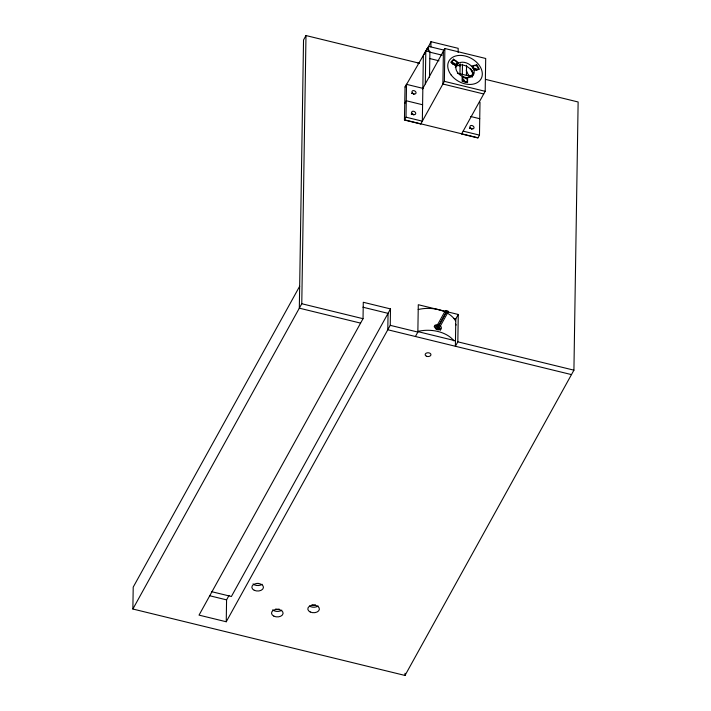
<?xml version="1.0" encoding="UTF-8"?>
<svg xmlns="http://www.w3.org/2000/svg" width="711" height="711" viewBox="0 0 711 711"><rect width="100%" height="100%" fill="white"/><g stroke="black" fill="none" stroke-linecap="round" stroke-linejoin="round"><path stroke-width="1.07" d="M485.622 79.401L578.132 101.984L573.919 370.173L405.012 675.45L132.868 609.016L133.215 587.117L299.669 286.266M226.24 621.761L390.241 325.336L390.499 308.921L363.285 302.273L363.028 318.697L199.027 615.122L226.24 621.761L226.578 599.871L229.031 595.445M132.868 609.016L301.775 303.739L305.988 35.55L418.93 63.119M423.56 88.511L406.523 84.351L405.048 87.009L404.435 120.026L420.77 124.007M479.996 102.286L479.481 135.126L478.014 137.783L404.532 119.848L406.008 117.191L406.523 84.351M405.012 675.45L405.048 673.264M415.411 336.507L417.855 332.081L418.29 304.717L458.266 314.475L457.831 341.84L455.387 346.266L455.813 318.892L458.266 314.475M425.294 83.916L425.818 50.943L427.578 48.126L429.897 51.939L429.497 77.215M428.484 50.739L428.555 46.357L444.357 50.214M430.884 46.882L430.964 41.682L458.186 48.33L458.115 52.49M443.406 51.174L442.891 84.014L483.72 93.976M420.868 123.83L444.366 81.356L444.882 48.517L485.702 58.48L485.186 91.319L461.688 133.792M459.946 74.531L460.097 64.772M462.31 75.295L462.488 64.31M466.416 75.197L466.567 65.305M460.426 63.901L460.079 65.954L452.703 64.15M435.55 328.375L436.021 329.166L436.856 328.98L446.65 311.285L446.179 310.494L445.344 310.68L435.55 328.375L436.216 328.127M437.185 328.775L437.656 329.557L438.491 329.38L448.286 311.685L447.974 310.991L446.97 311.08L437.363 328.571M438.491 329.38L438.323 328.802M445.344 310.68L445.815 311.462L446.65 311.285M446.97 311.08L447.441 311.862L448.286 311.685M426.333 51.192L430.964 41.682M305.988 35.55L303.535 39.976L299.322 308.165L360.584 323.114M425.134 52.552L428.555 46.357M404.79 103.424L406.265 100.766L422.592 104.757M422.458 89.044L444.882 48.517M473.224 72.655L471.091 76.512L457.395 73.171M390.499 308.921L231.395 596.493L211.505 591.641M405.048 87.009L427.578 48.126M438.109 324.385L435.079 325.14A3.582 2.648 18.8 0 0 435.043 327.869L438.029 329.86L440.927 329.326A3.599 2.444 38.2 0 0 440.971 326.589L438.98 324.714M429.897 51.939L425.818 50.943L423.365 55.369L422.334 121.172L406.008 117.191M429.524 52.09L442.162 55.174M429.471 58.48L439.007 60.808M468.416 75.206L471.642 75.988M462.532 80.014L464.354 80.459M444.366 81.356L485.186 91.319M470.558 116.462L479.738 118.71M463.154 131.144L479.481 135.126M461.59 133.97L477.916 137.961M453.707 318.386L455.813 318.892M362.93 307.205L388.055 313.347L387.797 329.762L571.466 374.599M417.597 331.539L455.467 340.791M301.775 303.739L363.028 318.697M390.241 325.336L417.855 332.081M457.831 341.84L573.919 370.173M209.834 595.782L226.578 599.871M453.645 62.941L455.209 64.052M455.538 324.1L456.195 325.016M475.819 68.38L476.885 70.167M470.54 68.532L473.206 72.984M466.247 70.158L468.825 76.184M318.093 605.968A5.786 3.777 0.9 0 1 309.427 605.985M281.787 610.162A5.786 3.777 0.9 0 1 272.686 609.825M279.076 608.98A2.604 1.698 0.9 0 1 275.726 608.954M315.373 604.785A2.604 1.698 0.9 0 1 312.031 604.759M258.635 583.375A2.604 1.698 0.9 0 1 256.858 583.367M262.137 584.273A5.786 3.777 0.9 0 1 253.036 583.935M411.793 93.425A2.169 1.546 29 0 1 412.318 93.461M412.851 93.621A2.169 1.546 29 0 1 413.793 94.216M469.775 128.291A2.169 1.546 29 0 1 471.784 129.091M411.251 114.08A2.169 1.546 29 0 1 413.287 114.693M417.89 63.261A78.094 55.831 29 0 1 419.392 63.341M417.846 331.424A28.929 18.904 0.9 0 1 453.982 340.933M418.184 309.534A28.929 18.904 0.9 0 1 455.511 320.803M434.128 326.74A3.617 2.56 30.9 0 1 437.061 326.136M438.74 326.953A3.617 2.56 30.9 0 1 440.26 330.437M469.402 128.193A2.169 1.546 29 0 1 471.882 128.913M411.349 113.902A2.169 1.546 29 0 1 413.775 114.898M411.891 93.248A2.169 1.546 29 0 1 413.891 94.039M472.353 71.047A2.604 1.857 29 0 1 472.113 70.709M473.046 68.229A2.604 1.857 29 0 1 476.557 70.122M451.841 63.057A2.604 1.857 29 0 1 455.351 64.95M464.247 80.13A9.758 6.977 29 0 1 463.448 79.961M455.289 67.421A9.758 6.977 29 0 1 467.189 66.603A9.758 6.977 29 0 1 472.157 77.206M462.603 80.37A2.604 1.857 29 0 1 465.545 81.961M462.194 76.921L462.123 81.294L467.562 82.627L467.634 78.246L462.194 76.921M453.556 59.173L450.774 62.301L455.449 65.643L458.231 62.515L453.556 59.173M476.761 64.834L472.006 65.874L474.672 70.336L479.418 69.296L476.761 64.834M273.913 616.17A5.786 3.777 0.9 0 0 283.058 613.584A5.786 3.777 0.9 0 0 274.953 609.665A5.786 3.777 0.9 0 0 273.913 616.17M310.209 611.975A5.786 3.777 0.9 0 0 319.363 609.389A5.786 3.777 0.9 0 0 311.249 605.47A5.786 3.777 0.9 0 0 310.209 611.975M254.254 590.281A5.786 3.777 0.9 0 0 263.408 587.695A5.786 3.777 0.9 0 0 255.293 583.775A5.786 3.777 0.9 0 0 254.254 590.281M426.404 356.193A2.888 1.893 0.9 0 0 430.937 354.842A2.888 1.893 0.9 0 0 426.822 352.932A2.888 1.893 0.9 0 0 426.404 356.193M470.291 127.687A2.169 1.546 29 0 0 473.819 128.336A2.169 1.546 29 0 0 471.873 125.5A2.169 1.546 29 0 0 470.291 127.687M411.838 113.209A2.169 1.546 29 0 0 415.357 114.275A2.169 1.546 29 0 0 413.864 111.334A2.169 1.546 29 0 0 411.838 113.209M412.309 92.812A2.169 1.546 29 0 0 415.837 93.47A2.169 1.546 29 0 0 413.891 90.635A2.169 1.546 29 0 0 412.309 92.812M473.579 68.052A2.604 1.857 29 0 0 477.819 69.083A2.604 1.857 29 0 0 475.748 65.616A2.604 1.857 29 0 0 473.579 68.052M452.365 62.87A2.604 1.857 29 0 0 456.613 63.91A2.604 1.857 29 0 0 454.533 60.435A2.604 1.857 29 0 0 452.365 62.87M457.44 72.318A9.758 6.977 29 0 0 473.304 75.073A9.758 6.977 29 0 0 464.345 62.364A9.758 6.977 29 0 0 457.44 72.318M451.192 75.037A18.37 13.127 29 0 0 480.912 79.134A18.37 13.127 29 0 0 462.994 55.582A18.37 13.127 29 0 0 451.192 75.037M462.737 80.236A2.604 1.857 29 0 0 466.985 81.276A2.604 1.857 29 0 0 464.905 77.801A2.604 1.857 29 0 0 462.737 80.236"/></g></svg>
